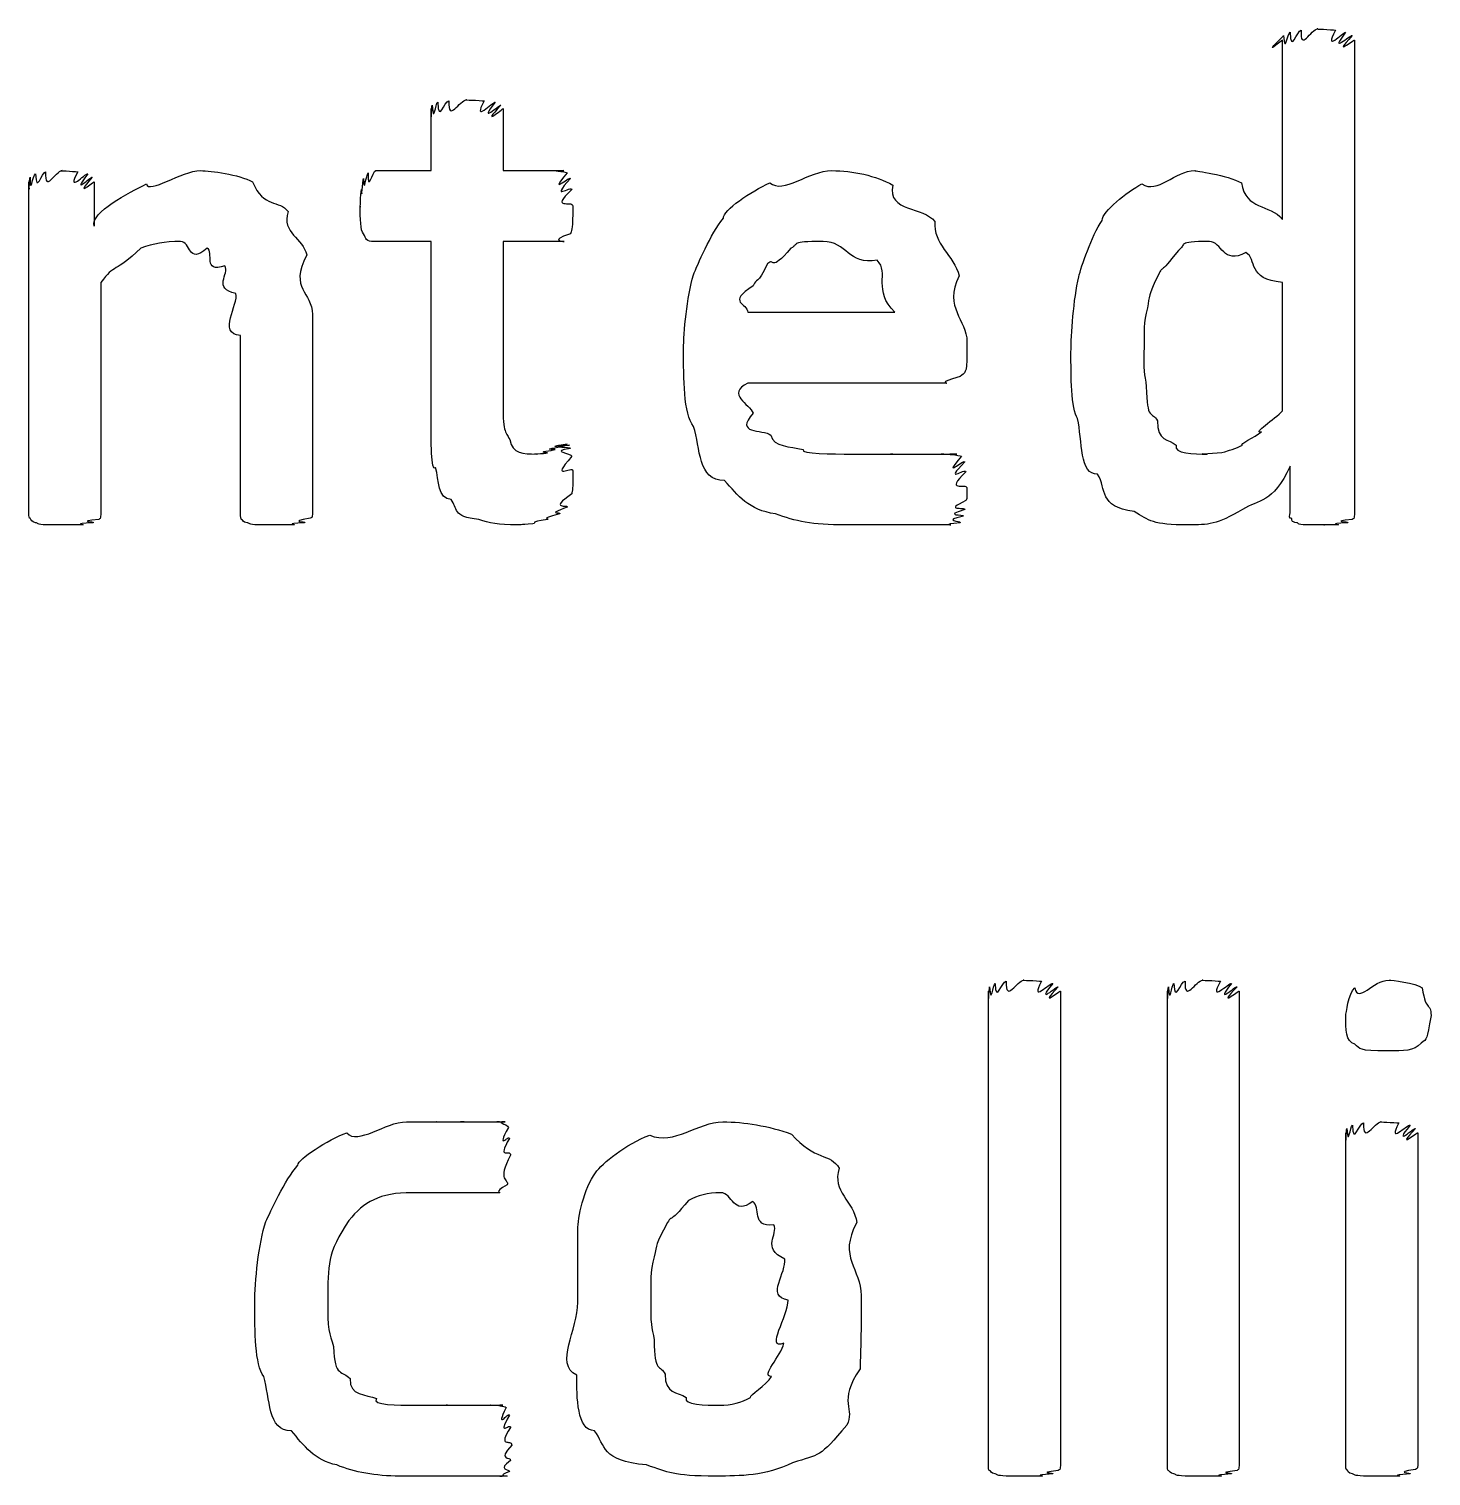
# Model space of a CAD drawing. Header units: millimetres. Extents: x 0 to 216, y 0 to 279.
# Drawn here: x 39.71 to 46.69, y 62.39 to 69.59 of the extents above; entities that cross this region are included whole.
import ezdxf

# ---------------------------------------------------------------- set-up
doc = ezdxf.new("R2010")
doc.units = ezdxf.units.MM
doc.layers.get('0').update_dxf_attribs({"linetype": 'CONTINUOUS'})

msp = doc.modelspace()

# ---------------------------------------------------------------- linework, layer by layer
at = {"color": 0}
for p, q in [((45.9521, 68.6428), (45.9521, 69.5357)), ((46.3102, 69.5357), (46.3102, 67.1766)), ((41.7131, 68.8855), (41.7131, 69.1942)), ((42.0716, 69.1942), (42.0716, 68.8855)), ((39.7108, 67.1766), (39.7108, 68.8301)), ((40.036, 68.8301), (40.036, 68.6096)), ((41.4376, 68.8855), (41.7131, 68.8855)), ((42.0716, 68.8855), (42.3746, 68.8855)), ((41.7131, 68.5327), (41.432, 68.5327)), ((41.7131, 67.6395), (41.7131, 68.5327)), ((42.3746, 68.5327), (42.0716, 68.5327)), ((42.0716, 68.5327), (42.0716, 67.7609)), ((40.0692, 68.3288), (40.0692, 67.1766)), ((45.9521, 67.6892), (45.9521, 68.3288)), ((41.1219, 68.1687), (41.1219, 67.1766)), ((43.2897, 68.18), (44.0228, 68.18)), ((40.7638, 67.1766), (40.7638, 68.0642)), ((44.3812, 68.0311), (44.3812, 67.9704)), ((44.2764, 67.8272), (43.2897, 67.8272)), ((42.4187, 67.3915), (42.4187, 67.3915)), ((45.9906, 67.1823), (45.9906, 67.4137)), ((44.4885, 62.4403), (44.4885, 64.7996)), ((44.8469, 64.7996), (44.8469, 62.4403)), ((45.3789, 62.4403), (45.3789, 64.7996)), ((45.7369, 64.7996), (45.7369, 62.4403)), ((46.6919, 64.6783), (46.6919, 64.6783)), ((46.2675, 62.4403), (46.2675, 64.0941)), ((46.6259, 64.0941), (46.6259, 62.4403)), ((43.8549, 63.2837), (43.8549, 63.2837)), ((43.4908, 63.2615), (43.4908, 63.2615)), ((42.1143, 62.5394), (42.1143, 62.5394))]:
    msp.add_line(p, q, dxfattribs=at)
for points in [[(45.9521, 69.5357), (45.8364, 69.4436), (45.9535, 69.5494), (45.9574, 69.5579)], [(45.9574, 69.5579), (45.9645, 69.4588), (45.9754, 69.5702), (45.9906, 69.5745)], [(45.9906, 69.5745), (45.9934, 69.4655), (46.0237, 69.5812), (46.0456, 69.5854)], [(46.0456, 69.5854), (46.0375, 69.4725), (46.0954, 69.5911), (46.1285, 69.5911)], [(46.1285, 69.5911), (46.1077, 69.5911), (46.1945, 69.5882), (46.2167, 69.5854)], [(46.2167, 69.5854), (46.1518, 69.4655), (46.2552, 69.5773), (46.2661, 69.5745)], [(46.2661, 69.5745), (46.1779, 69.4588), (46.2911, 69.5646), (46.2993, 69.5579)], [(46.2993, 69.5579), (46.192, 69.4436), (46.3102, 69.5427), (46.3102, 69.5357)], [(41.7131, 69.1942), (41.7131, 69.0947), (41.7146, 69.2023), (41.7188, 69.2108)], [(41.7188, 69.2108), (41.7241, 69.1085), (41.7354, 69.2231), (41.7463, 69.227)], [(41.7463, 69.227), (41.7491, 69.1169), (41.7795, 69.2326), (41.8013, 69.2326)], [(41.8013, 69.2326), (41.7971, 69.1197), (41.8564, 69.2383), (41.8895, 69.2383)], [(41.8895, 69.2383), (41.8677, 69.2383), (41.9559, 69.2355), (41.9777, 69.2326)], [(41.9777, 69.2326), (41.9146, 69.1169), (42.0218, 69.2298), (42.0328, 69.227)], [(42.0328, 69.227), (41.9407, 69.1085), (42.0564, 69.2175), (42.0606, 69.2108)], [(42.0606, 69.2108), (41.9516, 69.0947), (42.0716, 69.1967), (42.0716, 69.1942)], [(39.7108, 68.8301), (39.7108, 68.738), (39.7122, 68.8439), (39.7164, 68.8523)], [(39.7164, 68.8523), (39.7178, 68.7532), (39.7288, 68.8647), (39.7439, 68.8689)], [(39.7439, 68.8689), (39.7468, 68.7641), (39.7743, 68.8799), (39.7937, 68.8799)], [(39.7937, 68.8799), (39.788, 68.767), (39.8431, 68.8855), (39.8762, 68.8855)], [(39.8762, 68.8855), (39.8501, 68.8855), (39.9313, 68.8827), (39.9535, 68.8799)], [(39.9535, 68.8799), (39.8942, 68.7641), (39.9919, 68.8756), (40.0032, 68.8689)], [(40.0032, 68.8689), (39.9161, 68.7532), (40.0209, 68.859), (40.0251, 68.8523)], [(40.0251, 68.8523), (39.9274, 68.738), (40.036, 68.8372), (40.036, 68.8301)], [(40.036, 68.6096), (40.0156, 68.6788), (40.2096, 68.7751), (40.2953, 68.8192)], [(40.2953, 68.8192), (40.3063, 68.767), (40.4731, 68.8855), (40.5652, 68.8855)], [(40.5652, 68.8855), (40.6178, 68.8855), (40.7539, 68.8661), (40.8245, 68.8301)], [(40.8245, 68.8301), (40.8795, 68.694), (40.9568, 68.7433), (41.0009, 68.6816)], [(41.366, 68.7917), (41.3674, 68.7268), (41.3727, 68.8315), (41.377, 68.8467)], [(41.377, 68.8467), (41.3784, 68.7557), (41.3907, 68.8703), (41.3992, 68.8742)], [(41.3992, 68.8742), (41.3964, 68.767), (41.4225, 68.8855), (41.4376, 68.8855)], [(42.3746, 68.8855), (42.2783, 68.8855), (42.387, 68.8813), (42.3912, 68.8742)], [(42.3912, 68.8742), (42.2892, 68.7557), (42.4035, 68.8605), (42.4078, 68.8467)], [(42.4078, 68.8467), (42.2974, 68.7268), (42.4134, 68.8139), (42.4134, 68.7917)], [(43.1684, 68.6484), (43.1641, 68.6869), (43.3077, 68.7836), (43.3998, 68.8248)], [(43.3998, 68.8248), (43.4661, 68.767), (43.5942, 68.8855), (43.7085, 68.8855)], [(43.7085, 68.8855), (43.8146, 68.8855), (43.9265, 68.8605), (44.0119, 68.8139)], [(45.0536, 68.6375), (45.0564, 68.6827), (45.175, 68.7779), (45.2519, 68.8192)], [(45.2519, 68.8192), (45.3291, 68.767), (45.4173, 68.8855), (45.5164, 68.8855)], [(45.5164, 68.8855), (45.5126, 68.8855), (45.6777, 68.8647), (45.7482, 68.8248)], [(45.7482, 68.8248), (45.7701, 68.6869), (45.8858, 68.7229), (45.9521, 68.6428)], [(41.3604, 68.7091), (41.3604, 68.6827), (41.3618, 68.7698), (41.366, 68.7917)], [(42.4134, 68.7917), (42.3002, 68.6827), (42.4187, 68.7419), (42.4187, 68.7091)], [(44.0119, 68.8139), (43.9843, 68.676), (44.166, 68.7091), (44.2214, 68.6319)], [(41.0009, 68.6816), (40.9677, 68.5726), (41.0753, 68.5504), (41.0944, 68.4664)], [(41.377, 68.5712), (41.3604, 68.5878), (41.3604, 68.6456), (41.3604, 68.7091)], [(42.4187, 68.7091), (42.4187, 68.5878), (42.4145, 68.6001), (42.4078, 68.5712)], [(43.0195, 68.3673), (43.0389, 68.4142), (43.1052, 68.5712), (43.1684, 68.6484)], [(44.2214, 68.6319), (44.2115, 68.5214), (44.3163, 68.4636), (44.3424, 68.3616)], [(44.9379, 68.3563), (44.9502, 68.4071), (45.0014, 68.5602), (45.0536, 68.6375)], [(40.4661, 68.5327), (40.3835, 68.5327), (40.3338, 68.5214), (40.2678, 68.4996)], [(40.5984, 68.4996), (40.5007, 68.4142), (40.5172, 68.5327), (40.4661, 68.5327)], [(41.432, 68.5327), (41.3854, 68.5327), (41.3907, 68.5451), (41.377, 68.5712)], [(42.4078, 68.5712), (42.2864, 68.5327), (42.3884, 68.5327), (42.3746, 68.5327)], [(43.6644, 68.5327), (43.4908, 68.5327), (43.5515, 68.5214), (43.5046, 68.4996)], [(43.9346, 68.4389), (43.7885, 68.4142), (43.7857, 68.5327), (43.6644, 68.5327)], [(45.5884, 68.5327), (45.4173, 68.5327), (45.478, 68.5176), (45.4339, 68.4886)], [(45.7701, 68.4773), (45.6558, 68.4142), (45.6501, 68.5327), (45.5884, 68.5327)], [(40.2678, 68.4996), (40.1366, 68.374), (40.138, 68.4237), (40.0692, 68.3288)], [(40.6866, 68.4114), (40.5737, 68.374), (40.6344, 68.4802), (40.5984, 68.4996)], [(41.0944, 68.4664), (41.0034, 68.29), (41.1219, 68.2858), (41.1219, 68.1687)], [(43.5046, 68.4996), (43.3998, 68.374), (43.422, 68.4555), (43.3888, 68.4223)], [(45.4339, 68.4886), (45.3319, 68.3563), (45.3595, 68.4181), (45.3348, 68.3673)], [(45.9521, 68.3288), (45.7729, 68.345), (45.828, 68.4445), (45.7701, 68.4773)], [(40.7416, 68.2734), (40.6217, 68.2971), (40.7113, 68.374), (40.6866, 68.4114)], [(43.3888, 68.4223), (43.3366, 68.3122), (43.3352, 68.3563), (43.3172, 68.3122)], [(44.0228, 68.18), (43.9099, 68.29), (43.9967, 68.3754), (43.9346, 68.4389)], [(42.9701, 67.9979), (42.9701, 68.0766), (42.9867, 68.2569), (43.0195, 68.3673)], [(43.3172, 68.3122), (43.1821, 68.2265), (43.2897, 68.2265), (43.2897, 68.18)], [(44.3424, 68.3616), (44.2627, 68.1976), (44.3812, 68.1482), (44.3812, 68.0311)], [(44.8991, 67.9813), (44.8991, 68.0695), (44.9118, 68.2459), (44.9379, 68.3563)], [(45.3348, 68.3673), (45.2808, 68.2569), (45.2907, 68.2639), (45.2797, 68.2018)], [(40.7638, 68.0642), (40.6481, 68.0724), (40.7554, 68.2212), (40.7416, 68.2734)], [(45.2797, 68.2018), (45.2589, 68.1316), (45.2632, 68.0766), (45.2632, 68.0145)], [(43.0195, 67.612), (42.9701, 67.6755), (42.9701, 67.8505), (42.9701, 67.9979)], [(44.3812, 67.9704), (44.3812, 67.8713), (44.3699, 67.8822), (44.348, 67.86)], [(44.9322, 67.6508), (44.8991, 67.6973), (44.8991, 67.867), (44.8991, 67.9813)], [(45.2632, 68.0145), (45.2589, 67.8822), (45.266, 67.8766), (45.2741, 67.8106)], [(43.2897, 67.8272), (43.1821, 67.7718), (43.2978, 67.7224), (43.3172, 67.6783)], [(44.348, 67.86), (44.2186, 67.8272), (44.3011, 67.8272), (44.2764, 67.8272)], [(45.2741, 67.8106), (45.2769, 67.6356), (45.303, 67.6906), (45.3291, 67.6395)], [(42.0716, 67.7609), (42.0688, 67.5693), (42.0825, 67.5929), (42.1047, 67.546)], [(43.3172, 67.6783), (43.2195, 67.5693), (43.3641, 67.601), (43.4054, 67.5679)], [(45.8474, 67.5845), (45.799, 67.5763), (45.9147, 67.648), (45.9521, 67.6892)], [(41.7354, 67.4081), (41.7131, 67.3777), (41.7131, 67.5513), (41.7131, 67.6395)], [(43.174, 67.3421), (43.0389, 67.3421), (43.0555, 67.5047), (43.0195, 67.612)], [(45.0314, 67.3749), (44.9432, 67.3668), (44.9545, 67.5432), (44.9322, 67.6508)], [(45.3291, 67.6395), (45.3291, 67.5361), (45.3856, 67.5513), (45.423, 67.5185)], [(42.1047, 67.546), (42.1171, 67.4744), (42.1735, 67.4744), (42.237, 67.4744)], [(42.3637, 67.5128), (42.2755, 67.5072), (42.3831, 67.5238), (42.3912, 67.5238)], [(42.3912, 67.5238), (42.2864, 67.5072), (42.3982, 67.521), (42.4021, 67.5185)], [(43.4054, 67.5679), (43.4178, 67.5072), (43.4993, 67.5143), (43.5652, 67.4963)], [(45.7535, 67.5185), (45.7331, 67.521), (45.8142, 67.5584), (45.8474, 67.5845)], [(42.237, 67.4744), (42.201, 67.4744), (42.2769, 67.4758), (42.2921, 67.4797)], [(42.2921, 67.4797), (42.2314, 67.4853), (42.3196, 67.492), (42.3305, 67.4963)], [(42.3305, 67.4963), (42.2561, 67.4963), (42.3556, 67.5086), (42.3637, 67.5128)], [(42.4021, 67.5185), (42.2935, 67.5033), (42.4078, 67.5128), (42.4078, 67.5019)], [(42.4078, 67.5019), (42.2974, 67.4853), (42.4134, 67.4811), (42.4134, 67.4631)], [(42.4134, 67.4631), (42.3002, 67.3308), (42.4187, 67.4204), (42.4187, 67.3915)], [(43.5652, 67.4963), (43.5501, 67.4744), (43.7113, 67.4744), (43.8079, 67.4744)], [(43.8079, 67.4744), (43.8408, 67.4744), (43.9526, 67.4744), (44.0119, 67.4744)], [(44.0119, 67.4744), (43.9579, 67.4744), (44.1194, 67.4744), (44.1607, 67.4744)], [(44.1607, 67.4744), (44.1607, 67.4744), (44.239, 67.4744), (44.2655, 67.4744)], [(44.2655, 67.4744), (44.2158, 67.4744), (44.3163, 67.4744), (44.3315, 67.4744)], [(44.3315, 67.4744), (44.2404, 67.4744), (44.3495, 67.4702), (44.3537, 67.4631)], [(44.3537, 67.4631), (44.2517, 67.3446), (44.366, 67.4494), (44.3699, 67.4356)], [(45.423, 67.5185), (45.4064, 67.4744), (45.514, 67.4744), (45.5771, 67.4744)], [(45.5771, 67.4744), (45.4974, 67.4744), (45.635, 67.4769), (45.6653, 67.4853)], [(45.6653, 67.4853), (45.6738, 67.4882), (45.7232, 67.5033), (45.7535, 67.5185)], [(41.8123, 67.2483), (41.7463, 67.2497), (41.753, 67.3446), (41.7354, 67.4081)], [(42.4187, 67.3915), (42.4187, 67.2539), (42.4159, 67.3047), (42.4134, 67.2758)], [(44.3699, 67.4356), (44.2599, 67.3199), (44.3756, 67.4081), (44.3756, 67.3862)], [(44.3756, 67.3862), (44.2627, 67.2758), (44.3812, 67.3365), (44.3812, 67.3033)], [(45.9906, 67.4137), (45.9024, 67.2236), (45.8336, 67.2497), (45.7535, 67.1985)], [(43.4276, 67.1766), (43.2925, 67.1946), (43.2428, 67.2677), (43.174, 67.3421)], [(44.3812, 67.3033), (44.3812, 67.2207), (44.3784, 67.2606), (44.3756, 67.2426)], [(45.2134, 67.1876), (45.0342, 67.2123), (45.0783, 67.298), (45.0314, 67.3749)], [(41.9502, 67.1491), (41.8151, 67.1615), (41.8483, 67.2042), (41.8123, 67.2483)], [(42.4134, 67.2758), (42.2935, 67.1946), (42.4021, 67.2236), (42.3912, 67.2098)], [(44.3756, 67.2426), (44.2599, 67.1876), (44.3727, 67.2123), (44.3699, 67.1985)], [(39.7164, 67.1544), (39.7108, 67.1505), (39.7108, 67.1682), (39.7108, 67.1766)], [(40.0692, 67.1766), (40.0664, 67.1463), (40.065, 67.1558), (40.0583, 67.1491)], [(40.7691, 67.1491), (40.7652, 67.1463), (40.7638, 67.1657), (40.7638, 67.1766)], [(41.1219, 67.1766), (41.1219, 67.1505), (41.118, 67.1615), (41.111, 67.1544)], [(42.3527, 67.1766), (42.2381, 67.1463), (42.3139, 67.1558), (42.2921, 67.1491)], [(42.3912, 67.2098), (42.2755, 67.1682), (42.3704, 67.1876), (42.3527, 67.1766)], [(43.7748, 67.1216), (43.6093, 67.1216), (43.5268, 67.1393), (43.4276, 67.1766)], [(44.3646, 67.1657), (44.2489, 67.1393), (44.3548, 67.1435), (44.348, 67.1326)], [(44.3699, 67.1985), (44.2556, 67.1615), (44.3674, 67.1766), (44.3646, 67.1657)], [(45.4836, 67.1216), (45.303, 67.1216), (45.2907, 67.1435), (45.2134, 67.1876)], [(45.7535, 67.1985), (45.6226, 67.1216), (45.5828, 67.1216), (45.4836, 67.1216)], [(45.9962, 67.1544), (45.9796, 67.1505), (45.9906, 67.171), (45.9906, 67.1823)], [(46.3102, 67.1766), (46.3102, 67.1463), (46.3063, 67.1558), (46.2993, 67.1491)], [(39.7439, 67.1326), (39.7221, 67.1354), (39.7235, 67.1463), (39.7164, 67.1544)], [(39.799, 67.1216), (39.7468, 67.1241), (39.7577, 67.1283), (39.7439, 67.1326)], [(39.8872, 67.1216), (39.7951, 67.1216), (39.824, 67.1216), (39.799, 67.1216)], [(39.9754, 67.1216), (39.8653, 67.1216), (39.9232, 67.1216), (39.8872, 67.1216)], [(40.0308, 67.1326), (39.9122, 67.1241), (40.0004, 67.1241), (39.9754, 67.1216)], [(40.0583, 67.1491), (39.9383, 67.1354), (40.0445, 67.1393), (40.0308, 67.1326)], [(40.797, 67.1326), (40.7762, 67.1354), (40.7762, 67.1449), (40.7691, 67.1491)], [(40.852, 67.1216), (40.8023, 67.1241), (40.8107, 67.1283), (40.797, 67.1326)], [(40.9455, 67.1216), (40.8492, 67.1216), (40.8767, 67.1216), (40.852, 67.1216)], [(41.0284, 67.1216), (40.9194, 67.1216), (40.9787, 67.1216), (40.9455, 67.1216)], [(41.0834, 67.1326), (40.9677, 67.1241), (41.0531, 67.1241), (41.0284, 67.1216)], [(41.111, 67.1544), (40.9924, 67.1354), (41.0972, 67.1393), (41.0834, 67.1326)], [(42.1432, 67.1216), (42.0441, 67.1216), (42.0053, 67.1297), (41.9502, 67.1491)], [(42.2204, 67.1269), (42.1432, 67.1216), (42.1679, 67.1216), (42.1432, 67.1216)], [(42.2921, 67.1491), (42.194, 67.1326), (42.2451, 67.134), (42.2204, 67.1269)], [(43.9896, 67.1216), (43.8189, 67.1216), (43.852, 67.1216), (43.7748, 67.1216)], [(44.166, 67.1216), (44.0683, 67.1216), (44.0559, 67.1216), (43.9896, 67.1216)], [(44.293, 67.1216), (44.1717, 67.1216), (44.2172, 67.1216), (44.166, 67.1216)], [(44.348, 67.1326), (44.2376, 67.1216), (44.3258, 67.1216), (44.293, 67.1216)], [(46.0237, 67.1326), (45.9906, 67.1354), (46.0029, 67.1463), (45.9962, 67.1544)], [(46.0735, 67.1216), (46.0156, 67.1241), (46.0375, 67.1283), (46.0237, 67.1326)], [(46.156, 67.1216), (46.0569, 67.1216), (46.0954, 67.1216), (46.0735, 67.1216)], [(46.2276, 67.1216), (46.1148, 67.1216), (46.1807, 67.1216), (46.156, 67.1216)], [(46.2774, 67.1326), (46.1589, 67.1241), (46.2499, 67.1241), (46.2276, 67.1216)], [(46.2993, 67.1491), (46.1807, 67.1354), (46.2883, 67.1393), (46.2774, 67.1326)], [(44.5766, 64.849), (44.5728, 64.7361), (44.632, 64.8547), (44.6648, 64.8547)], [(44.6648, 64.8547), (44.643, 64.8547), (44.7312, 64.8518), (44.753, 64.849)], [(45.4671, 64.849), (45.4628, 64.7361), (45.5221, 64.8547), (45.5553, 64.8547)], [(45.5553, 64.8547), (45.533, 64.8547), (45.6212, 64.8518), (45.6434, 64.849)], [(46.3116, 64.8159), (46.3296, 64.7361), (46.4012, 64.8547), (46.4827, 64.8547)], [(46.4827, 64.8547), (46.4908, 64.8547), (46.6178, 64.8409), (46.6478, 64.8159)], [(44.4885, 64.7996), (44.4885, 64.7072), (44.4899, 64.8134), (44.4941, 64.8215)], [(44.4941, 64.8215), (44.4997, 64.7224), (44.5107, 64.8339), (44.5216, 64.8381)], [(44.5216, 64.8381), (44.5244, 64.7333), (44.5548, 64.849), (44.5766, 64.849)], [(44.753, 64.849), (44.6899, 64.7333), (44.7971, 64.8451), (44.8084, 64.8381)], [(44.8084, 64.8381), (44.716, 64.7224), (44.8317, 64.8286), (44.8359, 64.8215)], [(44.8359, 64.8215), (44.7269, 64.7072), (44.8469, 64.8063), (44.8469, 64.7996)], [(45.3789, 64.7996), (45.3789, 64.7072), (45.3803, 64.8134), (45.3842, 64.8215)], [(45.3842, 64.8215), (45.3898, 64.7224), (45.4007, 64.8339), (45.412, 64.8381)], [(45.412, 64.8381), (45.4145, 64.7333), (45.4448, 64.849), (45.4671, 64.849)], [(45.6434, 64.849), (45.5799, 64.7333), (45.6875, 64.8451), (45.6985, 64.8381)], [(45.6985, 64.8381), (45.6061, 64.7224), (45.7218, 64.8286), (45.726, 64.8215)], [(45.726, 64.8215), (45.6173, 64.7072), (45.7369, 64.8063), (45.7369, 64.7996)], [(46.2675, 64.6783), (46.2675, 64.685), (46.2813, 64.7898), (46.3116, 64.8159)], [(46.6478, 64.8159), (46.6672, 64.6892), (46.6919, 64.7471), (46.6919, 64.6783)], [(46.3116, 64.5351), (46.2675, 64.5488), (46.2675, 64.6081), (46.2675, 64.6783)], [(46.6919, 64.6783), (46.6672, 64.5527), (46.6757, 64.5654), (46.6425, 64.5403)], [(46.4771, 64.5019), (46.3254, 64.5019), (46.3405, 64.5128), (46.3116, 64.5351)], [(46.6425, 64.5403), (46.6051, 64.5019), (46.5571, 64.5019), (46.4771, 64.5019)], [(41.293, 64.0941), (41.3494, 64.0306), (41.4831, 64.1491), (41.5907, 64.1491)], [(41.5907, 64.1491), (41.625, 64.1491), (41.6913, 64.1491), (41.7393, 64.1491)], [(41.7393, 64.1491), (41.7241, 64.1491), (41.8359, 64.1491), (41.8772, 64.1491)], [(41.8772, 64.1491), (41.8056, 64.1491), (41.9545, 64.1491), (41.9876, 64.1491)], [(41.9876, 64.1491), (41.9887, 64.1491), (42.0426, 64.1491), (42.0536, 64.1491)], [(42.0536, 64.1491), (42.0151, 64.1491), (42.0769, 64.1491), (42.0811, 64.1491)], [(42.0811, 64.1491), (42.0261, 64.1491), (42.0934, 64.1396), (42.0977, 64.1216)], [(42.8018, 64.0828), (42.9204, 64.0306), (43.0445, 64.1491), (43.1655, 64.1491)], [(43.1655, 64.1491), (43.2731, 64.1491), (43.3931, 64.1283), (43.5074, 64.0884)], [(46.3007, 64.1325), (46.3035, 64.0278), (46.3338, 64.1435), (46.3557, 64.1435)], [(46.3557, 64.1435), (46.3518, 64.0306), (46.4111, 64.1491), (46.4439, 64.1491)], [(46.4439, 64.1491), (46.422, 64.1491), (46.5102, 64.1463), (46.5321, 64.1435)], [(46.5321, 64.1435), (46.4689, 64.0278), (46.5762, 64.1396), (46.5875, 64.1325)], [(41.0503, 63.9339), (41.0475, 63.9618), (41.2006, 64.0609), (41.293, 64.0941)], [(42.0977, 64.1216), (42.0328, 63.9974), (42.1033, 64.0884), (42.1033, 64.0662)], [(42.1033, 64.0662), (42.037, 63.9533), (42.1086, 64.0168), (42.1086, 63.9837)], [(42.5319, 63.8955), (42.5648, 63.9424), (42.6833, 64.0387), (42.8018, 64.0828)], [(43.5074, 64.0884), (43.6231, 63.9533), (43.7032, 63.9946), (43.7444, 63.9177)], [(46.2675, 64.0941), (46.2675, 64.0016), (46.2689, 64.1078), (46.2732, 64.116)], [(46.2732, 64.116), (46.2788, 64.0168), (46.2897, 64.1283), (46.3007, 64.1325)], [(46.5875, 64.1325), (46.4951, 64.0168), (46.6108, 64.123), (46.615, 64.116)], [(46.615, 64.116), (46.506, 64.0016), (46.6259, 64.1008), (46.6259, 64.0941)], [(40.8905, 63.6531), (40.9127, 63.6972), (40.9843, 63.8598), (41.0503, 63.9339)], [(42.1086, 63.9837), (42.037, 63.8514), (42.1033, 63.8637), (42.092, 63.8348)], [(43.7444, 63.9177), (43.7074, 63.803), (43.8175, 63.7536), (43.8326, 63.6475)], [(42.4438, 63.6143), (42.4438, 63.6669), (42.4727, 63.8182), (42.5319, 63.8955)], [(41.6183, 63.7963), (41.4556, 63.7963), (41.377, 63.7494), (41.3039, 63.6584)], [(41.789, 63.7963), (41.6581, 63.7963), (41.6842, 63.7963), (41.6183, 63.7963)], [(41.9104, 63.7963), (41.8715, 63.7963), (41.8359, 63.7963), (41.789, 63.7963)], [(41.9985, 63.7963), (41.9407, 63.7963), (41.946, 63.7963), (41.9104, 63.7963)], [(42.0536, 63.7963), (41.9848, 63.7963), (42.0204, 63.7963), (41.9985, 63.7963)], [(42.092, 63.8348), (42.0151, 63.7963), (42.0673, 63.7963), (42.0536, 63.7963)], [(43.1546, 63.7963), (43.09, 63.7963), (43.0389, 63.7826), (42.9948, 63.7575)], [(43.3144, 63.7522), (43.2153, 63.6778), (43.2167, 63.7963), (43.1546, 63.7963)], [(42.9948, 63.7575), (42.8872, 63.6266), (42.9189, 63.6944), (42.89, 63.6475)], [(43.4192, 63.6365), (43.3035, 63.6228), (43.3585, 63.7261), (43.3144, 63.7522)], [(40.8354, 63.2449), (40.8354, 63.3554), (40.8534, 63.5427), (40.8905, 63.6531)], [(41.3039, 63.6584), (41.1949, 63.4944), (41.1992, 63.434), (41.1992, 63.2615)], [(42.89, 63.6475), (42.8293, 63.5317), (42.8378, 63.5427), (42.824, 63.4767)], [(43.4742, 63.4654), (43.3546, 63.5233), (43.4439, 63.5882), (43.4192, 63.6365)], [(43.8326, 63.6475), (43.7363, 63.4725), (43.8549, 63.4189), (43.8549, 63.2837)], [(42.4438, 63.2506), (42.4438, 63.3293), (42.4438, 63.5042), (42.4438, 63.6143)], [(42.824, 63.4767), (42.8032, 63.4023), (42.8075, 63.3458), (42.8075, 63.2725)], [(43.4908, 63.2615), (43.3765, 63.2781), (43.4855, 63.4023), (43.4742, 63.4654)], [(42.8075, 63.2725), (42.8032, 63.1377), (42.8128, 63.1292), (42.824, 63.0633)], [(43.8549, 63.2837), (43.8549, 63.0865), (43.852, 63.0301), (43.8492, 62.9197)], [(40.8795, 62.8812), (40.8354, 62.9391), (40.8354, 63.1088), (40.8354, 63.2449)], [(41.1992, 63.2615), (41.1949, 63.1155), (41.2076, 63.0961), (41.2267, 63.0301)], [(42.4381, 62.8869), (42.3252, 62.9433), (42.4438, 63.1141), (42.4438, 63.2506)], [(43.4689, 63.0467), (43.3765, 63.0093), (43.4908, 63.1843), (43.4908, 63.2615)], [(42.824, 63.0633), (42.8255, 62.8922), (42.853, 62.9433), (42.8791, 62.8922)], [(41.2267, 63.0301), (41.2323, 62.8703), (41.2722, 62.9144), (41.3096, 62.8703)], [(43.4082, 62.8812), (43.3504, 62.8812), (43.458, 62.9832), (43.4689, 63.0467)], [(43.8492, 62.9197), (43.7335, 62.7518), (43.827, 62.7186), (43.7829, 62.6389)], [(41.0175, 62.611), (40.8975, 62.6085), (40.9127, 62.7736), (40.8795, 62.8812)], [(41.3096, 62.8703), (41.3053, 62.7821), (41.3893, 62.793), (41.4419, 62.7712)], [(42.5263, 62.611), (42.4395, 62.6124), (42.4381, 62.7793), (42.4381, 62.8869)], [(42.8791, 62.8922), (42.8763, 62.793), (42.9398, 62.8054), (42.9839, 62.7765)], [(43.3035, 62.7765), (43.2954, 62.7888), (43.3821, 62.8371), (43.4082, 62.8812)], [(41.4419, 62.7712), (41.4115, 62.738), (41.5576, 62.738), (41.6235, 62.738)], [(42.9839, 62.7765), (42.9645, 62.738), (43.083, 62.738), (43.1493, 62.738)], [(43.1493, 62.738), (43.2072, 62.738), (43.2594, 62.7503), (43.3035, 62.7765)], [(41.6235, 62.738), (41.6624, 62.738), (41.7463, 62.738), (41.7946, 62.738)], [(41.7946, 62.738), (41.7572, 62.738), (41.8842, 62.738), (41.9213, 62.738)], [(41.9213, 62.738), (41.9488, 62.738), (41.9876, 62.738), (42.0095, 62.738)], [(42.0095, 62.738), (41.9957, 62.738), (42.055, 62.738), (42.0702, 62.738)], [(42.0702, 62.738), (42.0176, 62.738), (42.0825, 62.7338), (42.0867, 62.7271)], [(42.0867, 62.7271), (42.0289, 62.6057), (42.0991, 62.7063), (42.1033, 62.6883)], [(42.1033, 62.6883), (42.037, 62.5725), (42.1086, 62.6526), (42.1086, 62.6276)], [(42.1086, 62.6276), (42.0398, 62.5203), (42.1143, 62.5725), (42.1143, 62.5394)], [(43.7829, 62.6389), (43.6453, 62.4734), (43.6481, 62.4953), (43.513, 62.4512)], [(41.2433, 62.4403), (41.1357, 62.4625), (41.0792, 62.5369), (41.0175, 62.611)], [(42.7852, 62.4403), (42.5566, 62.4625), (42.5842, 62.5369), (42.5263, 62.611)], [(42.1143, 62.5394), (42.0398, 62.4582), (42.1114, 62.4844), (42.1086, 62.4625)], [(41.5576, 62.3852), (41.4334, 62.3852), (41.3343, 62.4032), (41.2433, 62.4403)], [(42.1033, 62.4071), (42.0328, 62.3852), (42.0991, 62.3852), (42.092, 62.3852)], [(42.1086, 62.4625), (42.037, 62.4141), (42.1058, 62.4209), (42.1033, 62.4071)], [(43.1327, 62.3852), (42.9066, 62.3852), (42.9024, 62.4032), (42.7852, 62.4403)], [(43.513, 62.4512), (43.3765, 62.3852), (43.2537, 62.3852), (43.1327, 62.3852)], [(44.4941, 62.4127), (44.4885, 62.4099), (44.4885, 62.4293), (44.4885, 62.4403)], [(44.5216, 62.3962), (44.4997, 62.399), (44.5012, 62.4085), (44.4941, 62.4127)], [(44.8359, 62.4127), (44.716, 62.399), (44.8222, 62.4032), (44.8084, 62.3962)], [(44.8469, 62.4403), (44.8441, 62.4099), (44.8426, 62.4198), (44.8359, 62.4127)], [(45.3842, 62.4127), (45.3789, 62.4099), (45.3789, 62.4293), (45.3789, 62.4403)], [(45.412, 62.3962), (45.3898, 62.399), (45.3912, 62.4085), (45.3842, 62.4127)], [(45.726, 62.4127), (45.6061, 62.399), (45.7122, 62.4032), (45.6985, 62.3962)], [(45.7369, 62.4403), (45.7345, 62.4099), (45.7331, 62.4198), (45.726, 62.4127)], [(46.2732, 62.4184), (46.2675, 62.4141), (46.2675, 62.4321), (46.2675, 62.4403)], [(46.3007, 62.3962), (46.2788, 62.399), (46.2802, 62.4099), (46.2732, 62.4184)], [(46.615, 62.4184), (46.4951, 62.399), (46.6012, 62.4032), (46.5875, 62.3962)], [(46.6259, 62.4403), (46.6231, 62.4141), (46.6217, 62.4251), (46.615, 62.4184)], [(41.7174, 62.3852), (41.607, 62.3852), (41.6126, 62.3852), (41.5576, 62.3852)], [(41.8663, 62.3852), (41.7131, 62.3852), (41.7724, 62.3852), (41.7174, 62.3852)], [(41.9876, 62.3852), (41.9227, 62.3852), (41.9132, 62.3852), (41.8663, 62.3852)], [(42.0645, 62.3852), (41.9929, 62.3852), (42.0232, 62.3852), (41.9876, 62.3852)], [(42.092, 62.3852), (42.0218, 62.3852), (42.0783, 62.3852), (42.0645, 62.3852)], [(44.5766, 62.3852), (44.5244, 62.388), (44.5354, 62.3919), (44.5216, 62.3962)], [(44.6648, 62.3852), (44.5728, 62.3852), (44.6017, 62.3852), (44.5766, 62.3852)], [(44.753, 62.3852), (44.643, 62.3852), (44.7008, 62.3852), (44.6648, 62.3852)], [(44.8084, 62.3962), (44.6899, 62.388), (44.7781, 62.388), (44.753, 62.3852)], [(45.4671, 62.3852), (45.4145, 62.388), (45.4258, 62.3919), (45.412, 62.3962)], [(45.5553, 62.3852), (45.4628, 62.3852), (45.4918, 62.3852), (45.4671, 62.3852)], [(45.6434, 62.3852), (45.533, 62.3852), (45.5909, 62.3852), (45.5553, 62.3852)], [(45.6985, 62.3962), (45.5799, 62.388), (45.6681, 62.388), (45.6434, 62.3852)], [(46.3557, 62.3852), (46.3035, 62.388), (46.3144, 62.3919), (46.3007, 62.3962)], [(46.4439, 62.3852), (46.3518, 62.3852), (46.3808, 62.3852), (46.3557, 62.3852)], [(46.5321, 62.3852), (46.422, 62.3852), (46.4799, 62.3852), (46.4439, 62.3852)], [(46.5875, 62.3962), (46.4689, 62.388), (46.5571, 62.388), (46.5321, 62.3852)]]:
    msp.add_open_spline(points, degree=3, dxfattribs=at)

doc.saveas('drawing.dxf')
